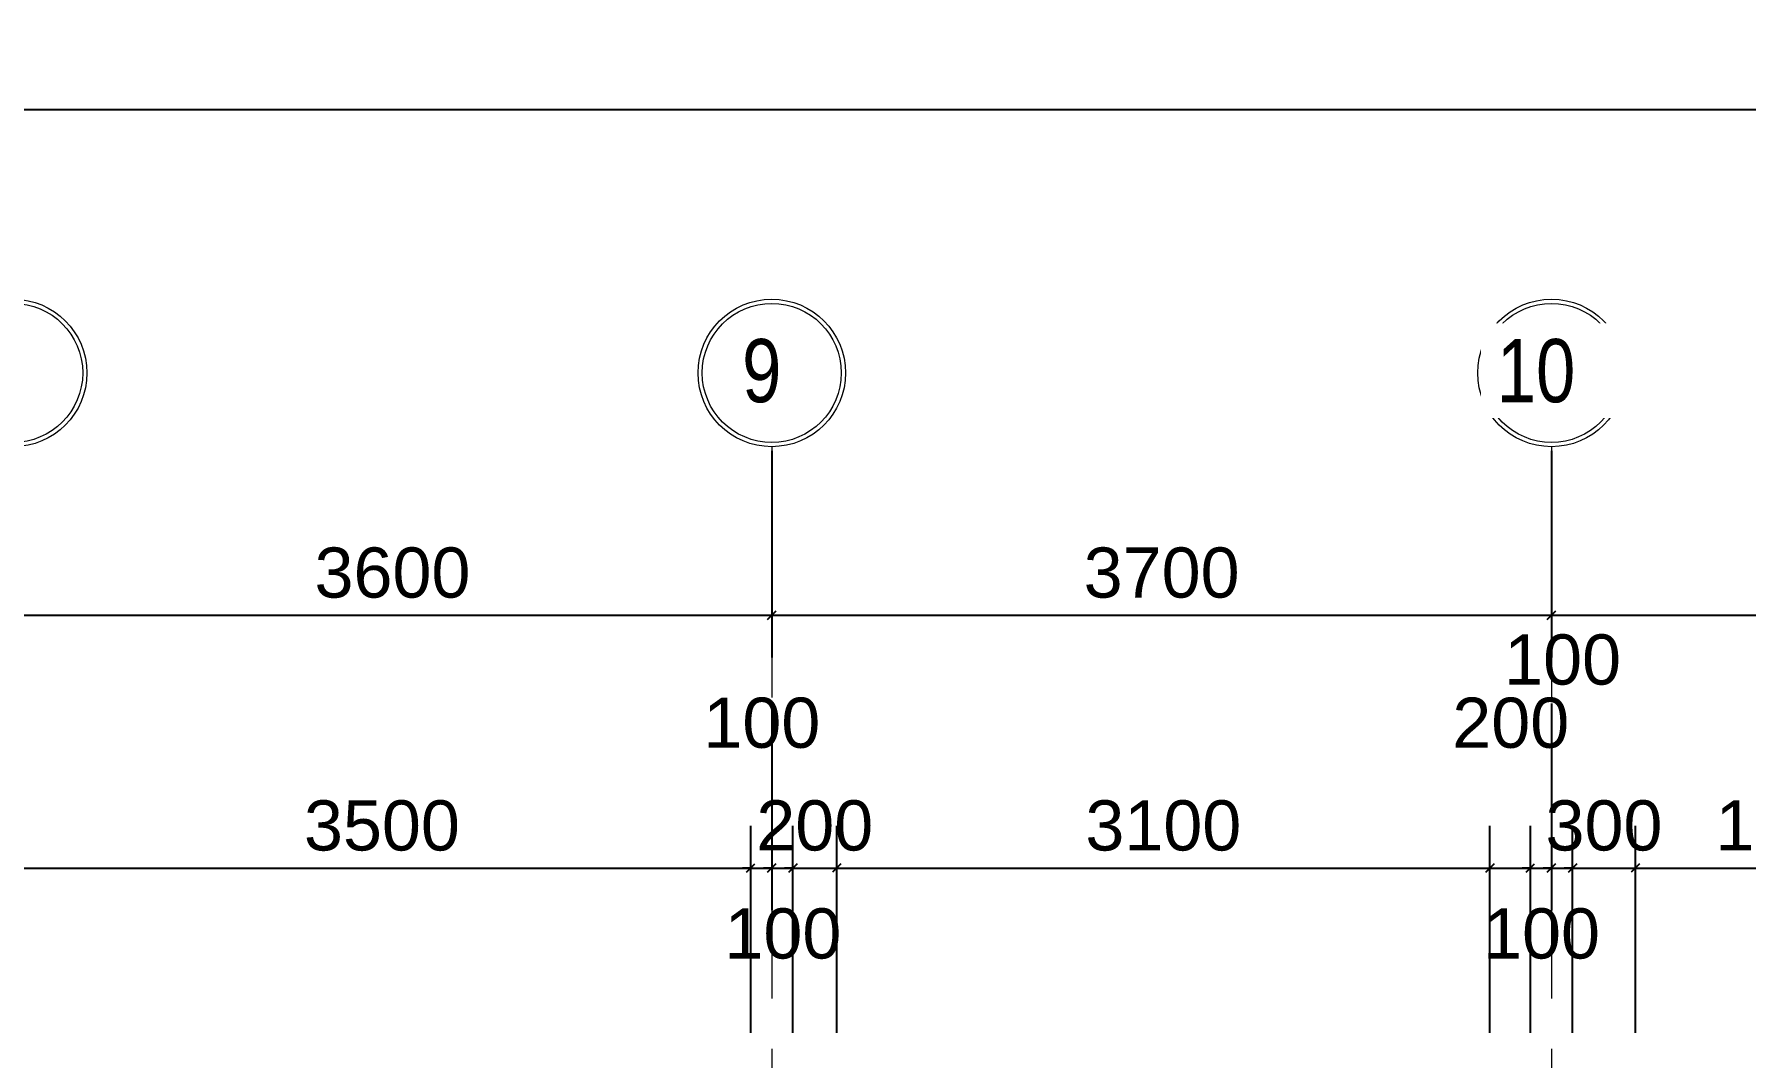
# Model space of a CAD drawing. Header units: millimetres. Extents: x -20510 to 108935, y -243239 to 20306.
# Drawn here: x 26150 to 34272, y -54900 to -50043 of the extents above; entities that cross this region are included whole.
import ezdxf

# ---------------------------------------------------------------- set-up
doc = ezdxf.new("R2010")
doc.units = ezdxf.units.MM
doc.linetypes.add('Hidden', pattern=[714.375, 476.25, -238.125])
for name, color, linetype, lineweight in [('A-ANNO-DIMS', 1, 'Continuous', 9), ('S-GRID', 1, 'Continuous', 9), ('S-GRID-IDEN', 1, 'Continuous', 9)]:
    doc.layers.add(name, color=color, linetype=linetype, lineweight=lineweight)
doc.styles.add('Arial_1', font='arial.ttf', dxfattribs={"width": 0.8, "height": 200})
doc.styles.add('Arial_5', font='arial.ttf', dxfattribs={"height": 238.125})
doc.dimstyles.new('SecretInternalLinAngDimStyle5p4736185', dxfattribs={"dimscale": 304.8, "dimtxt": 242.94927, "dimasz": 0.130208, "dimexe": 0.656168, "dimexo": 0.0625, "dimgap": 0.260417, "dimtad": 1, "dimdec": 0, "dimrnd": 100, "dimzin": 0, "dimdsep": 46, "dimtxsty": 'Arial_5', "dimblk1": 'OBLIQUE', "dimblk2": 'OBLIQUE', "dimsah": 1, "dimcen": 0.09, "dimdle": 0.492126, "dimazin": 0, "dimtfac": 1, "dimtdec": 4, "dimtix": 1, "dimtmove": 0, "dimatfit": 3, "dimfxl": 2.624672, "dimfxlon": 1, "dimtvp": 1, "dimtolj": 1, "dimtzin": 0, "dimarcsym": 2})
doc.dimstyles.new('SecretInternalLinAngDimStyle5p4736185_1', dxfattribs={"dimscale": 304.8, "dimtxt": 242.94927, "dimasz": 0.130208, "dimexe": 0.656168, "dimexo": 0.0625, "dimgap": 0.260417, "dimtad": 1, "dimdec": 0, "dimrnd": 100, "dimzin": 0, "dimdsep": 46, "dimtxsty": 'Arial_5', "dimblk1": 'OBLIQUE', "dimblk2": 'OBLIQUE', "dimsah": 1, "dimcen": 0.09, "dimdle": 0.492126, "dimazin": 0, "dimtfac": 1, "dimtdec": 4, "dimtix": 1, "dimtmove": 2, "dimatfit": 3, "dimfxl": 2.624672, "dimfxlon": 1, "dimtvp": 1, "dimtolj": 1, "dimtzin": 0, "dimarcsym": 2})

# ---------------------------------------------------------------- blocks, each defined once
blk = doc.blocks.new('Grid - TRUC  D1-102336-03_MẶT BẰNG TẦNG 3')
at = {"layer": 'S-GRID-IDEN'}
for radius in [3.5, 3.3]:
    blk.add_circle((0, 0), radius, dxfattribs=at)
blk = doc.blocks.new('_Oblique')
at = {"color": 0, "linetype": 'ByBlock', "lineweight": -2}
blk.add_line((-0.5, -0.5), (0.5, 0.5), dxfattribs=at)
blk = doc.blocks.new('DIMBLOCK46-03_MẶT BẰNG TẦNG 3')
at = {"layer": 'A-ANNO-DIMS', "color": 0, "lineweight": -2, "transparency": 16777216}
for p, q in [((550, -51180.9), (550, -50200)), ((37150, -51180.9), (37150, -50200)), ((400, -50400), (37300, -50400))]:
    blk.add_line(p, q, dxfattribs=at)
at = {"layer": 'Defpoints', "color": 0, "transparency": 16777216}
for p in [(37150, -50400), (550, -51200), (37150, -51200)]:
    blk.add_point(p, dxfattribs=at)
at = {"layer": 'A-ANNO-DIMS', "color": 0, "lineweight": -2, "transparency": 16777216, "xscale": 39.6875, "yscale": 39.6875, "zscale": 39.6875, "rotation": 180}
blk.add_blockref('_Oblique', (550, -50400), dxfattribs=at)
at = {"layer": 'A-ANNO-DIMS', "color": 0, "lineweight": -2, "transparency": 16777216, "xscale": 39.6875, "yscale": 39.6875, "zscale": 39.6875}
blk.add_blockref('_Oblique', (37150, -50400), dxfattribs=at)
at = {"layer": 'A-ANNO-DIMS', "color": 0, "transparency": 16777216, "insert": (18850, -50199), "char_height": 238.12, "width": 1098.878, "attachment_point": 5, "style": 'Arial_5'}
blk.add_mtext('\\A1;36600', dxfattribs=at)
blk = doc.blocks.new('DIMBLOCK53-03_MẶT BẰNG TẦNG 3')
at = {"layer": 'A-ANNO-DIMS', "color": 0, "lineweight": -2, "transparency": 16777216}
for p, q in [((22450, -52019.1), (22450, -53000)), ((26050, -52019.1), (26050, -53000)), ((22300, -52800), (26200, -52800))]:
    blk.add_line(p, q, dxfattribs=at)
at = {"layer": 'Defpoints', "color": 0, "transparency": 16777216}
for p in [(22450, -52000), (26050, -52000), (26050, -52800)]:
    blk.add_point(p, dxfattribs=at)
at = {"layer": 'A-ANNO-DIMS', "color": 0, "lineweight": -2, "transparency": 16777216, "xscale": 39.6875, "yscale": 39.6875, "zscale": 39.6875, "rotation": 180}
blk.add_blockref('_Oblique', (22450, -52800), dxfattribs=at)
at = {"layer": 'A-ANNO-DIMS', "color": 0, "lineweight": -2, "transparency": 16777216, "xscale": 39.6875, "yscale": 39.6875, "zscale": 39.6875}
blk.add_blockref('_Oblique', (26050, -52800), dxfattribs=at)
at = {"layer": 'A-ANNO-DIMS', "color": 0, "transparency": 16777216, "insert": (24250, -52599), "char_height": 238.12, "width": 879.103, "attachment_point": 5, "style": 'Arial_5'}
blk.add_mtext('\\A1;3600', dxfattribs=at)
blk = doc.blocks.new('DIMBLOCK54-03_MẶT BẰNG TẦNG 3')
at = {"layer": 'A-ANNO-DIMS', "color": 0, "lineweight": -2, "transparency": 16777216}
for p, q in [((26050, -52019.1), (26050, -53000)), ((29650, -52019.1), (29650, -53000)), ((25900, -52800), (29800, -52800))]:
    blk.add_line(p, q, dxfattribs=at)
at = {"layer": 'Defpoints', "color": 0, "transparency": 16777216}
for p in [(26050, -52000), (29650, -52000), (29650, -52800)]:
    blk.add_point(p, dxfattribs=at)
at = {"layer": 'A-ANNO-DIMS', "color": 0, "lineweight": -2, "transparency": 16777216, "xscale": 39.6875, "yscale": 39.6875, "zscale": 39.6875, "rotation": 180}
blk.add_blockref('_Oblique', (26050, -52800), dxfattribs=at)
at = {"layer": 'A-ANNO-DIMS', "color": 0, "lineweight": -2, "transparency": 16777216, "xscale": 39.6875, "yscale": 39.6875, "zscale": 39.6875}
blk.add_blockref('_Oblique', (29650, -52800), dxfattribs=at)
at = {"layer": 'A-ANNO-DIMS', "color": 0, "transparency": 16777216, "insert": (27850, -52599), "char_height": 238.12, "width": 879.103, "attachment_point": 5, "style": 'Arial_5'}
blk.add_mtext('\\A1;3600', dxfattribs=at)
blk = doc.blocks.new('DIMBLOCK55-03_MẶT BẰNG TẦNG 3')
at = {"layer": 'A-ANNO-DIMS', "color": 0, "lineweight": -2, "transparency": 16777216}
for p, q in [((29650, -52019.1), (29650, -53000)), ((33350, -52019.1), (33350, -53000)), ((29500, -52800), (33500, -52800))]:
    blk.add_line(p, q, dxfattribs=at)
at = {"layer": 'Defpoints', "color": 0, "transparency": 16777216}
for p in [(29650, -52000), (33350, -52000), (33350, -52800)]:
    blk.add_point(p, dxfattribs=at)
at = {"layer": 'A-ANNO-DIMS', "color": 0, "lineweight": -2, "transparency": 16777216, "xscale": 39.6875, "yscale": 39.6875, "zscale": 39.6875, "rotation": 180}
blk.add_blockref('_Oblique', (29650, -52800), dxfattribs=at)
at = {"layer": 'A-ANNO-DIMS', "color": 0, "lineweight": -2, "transparency": 16777216, "xscale": 39.6875, "yscale": 39.6875, "zscale": 39.6875}
blk.add_blockref('_Oblique', (33350, -52800), dxfattribs=at)
at = {"layer": 'A-ANNO-DIMS', "color": 0, "transparency": 16777216, "insert": (31500, -52599), "char_height": 238.12, "width": 879.103, "attachment_point": 5, "style": 'Arial_5'}
blk.add_mtext('\\A1;3700', dxfattribs=at)
blk = doc.blocks.new('DIMBLOCK56-03_MẶT BẰNG TẦNG 3')
at = {"layer": 'A-ANNO-DIMS', "color": 0, "lineweight": -2, "transparency": 16777216}
for p, q in [((33350, -52019.1), (33350, -53000)), ((37150, -52019.1), (37150, -53000)), ((33200, -52800), (37300, -52800))]:
    blk.add_line(p, q, dxfattribs=at)
at = {"layer": 'Defpoints', "color": 0, "transparency": 16777216}
for p in [(33350, -52000), (37150, -52000), (37150, -52800)]:
    blk.add_point(p, dxfattribs=at)
at = {"layer": 'A-ANNO-DIMS', "color": 0, "lineweight": -2, "transparency": 16777216, "xscale": 39.6875, "yscale": 39.6875, "zscale": 39.6875, "rotation": 180}
blk.add_blockref('_Oblique', (33350, -52800), dxfattribs=at)
at = {"layer": 'A-ANNO-DIMS', "color": 0, "lineweight": -2, "transparency": 16777216, "xscale": 39.6875, "yscale": 39.6875, "zscale": 39.6875}
blk.add_blockref('_Oblique', (37150, -52800), dxfattribs=at)
at = {"layer": 'A-ANNO-DIMS', "color": 0, "transparency": 16777216, "insert": (35250, -52599), "char_height": 238.12, "width": 879.103, "attachment_point": 5, "style": 'Arial_5'}
blk.add_mtext('\\A1;3800', dxfattribs=at)
blk = doc.blocks.new('DIMBLOCK68-03_MẶT BẰNG TẦNG 3')
at = {"layer": 'A-ANNO-DIMS', "color": 0, "lineweight": -2, "transparency": 16777216}
for p, q in [((22450, -53219.1), (22450, -54200)), ((26050, -53219.1), (26050, -54200)), ((22300, -54000), (26200, -54000))]:
    blk.add_line(p, q, dxfattribs=at)
at = {"layer": 'Defpoints', "color": 0, "transparency": 16777216}
for p in [(22450, -53200), (26050, -53200), (26050, -54000)]:
    blk.add_point(p, dxfattribs=at)
at = {"layer": 'A-ANNO-DIMS', "color": 0, "lineweight": -2, "transparency": 16777216, "xscale": 39.6875, "yscale": 39.6875, "zscale": 39.6875, "rotation": 180}
blk.add_blockref('_Oblique', (22450, -54000), dxfattribs=at)
at = {"layer": 'A-ANNO-DIMS', "color": 0, "lineweight": -2, "transparency": 16777216, "xscale": 39.6875, "yscale": 39.6875, "zscale": 39.6875}
blk.add_blockref('_Oblique', (26050, -54000), dxfattribs=at)
at = {"layer": 'A-ANNO-DIMS', "color": 0, "transparency": 16777216, "insert": (24250, -53799), "char_height": 238.12, "width": 879.103, "attachment_point": 5, "style": 'Arial_5'}
blk.add_mtext('\\A1;3600', dxfattribs=at)
blk = doc.blocks.new('DIMBLOCK69-03_MẶT BẰNG TẦNG 3')
at = {"layer": 'A-ANNO-DIMS', "color": 0, "lineweight": -2, "transparency": 16777216}
for p, q in [((26050, -53219.1), (26050, -54200)), ((29550, -54780.9), (29550, -53800)), ((25900, -54000), (29700, -54000))]:
    blk.add_line(p, q, dxfattribs=at)
at = {"layer": 'Defpoints', "color": 0, "transparency": 16777216}
for p in [(26050, -53200), (29550, -54000), (29550, -54800)]:
    blk.add_point(p, dxfattribs=at)
at = {"layer": 'A-ANNO-DIMS', "color": 0, "lineweight": -2, "transparency": 16777216, "xscale": 39.6875, "yscale": 39.6875, "zscale": 39.6875, "rotation": 180}
blk.add_blockref('_Oblique', (26050, -54000), dxfattribs=at)
at = {"layer": 'A-ANNO-DIMS', "color": 0, "lineweight": -2, "transparency": 16777216, "xscale": 39.6875, "yscale": 39.6875, "zscale": 39.6875}
blk.add_blockref('_Oblique', (29550, -54000), dxfattribs=at)
at = {"layer": 'A-ANNO-DIMS', "color": 0, "transparency": 16777216, "insert": (27800, -53799), "char_height": 238.12, "width": 879.103, "attachment_point": 5, "style": 'Arial_5'}
blk.add_mtext('\\A1;3500', dxfattribs=at)
blk = doc.blocks.new('DIMBLOCK70-03_MẶT BẰNG TẦNG 3')
at = {"layer": 'A-ANNO-DIMS', "color": 0, "lineweight": -2, "transparency": 16777216}
for p, q in [((29650, -53219.1), (29650, -54200)), ((29550, -54780.9), (29550, -53800)), ((29550, -54000), (29510.3, -54000)), ((29550, -54000), (29650, -54000)), ((29650, -54000), (29689.7, -54000))]:
    blk.add_line(p, q, dxfattribs=at)
at = {"layer": 'Defpoints', "color": 0, "transparency": 16777216}
for p in [(29650, -53200), (29650, -54000), (29550, -54800)]:
    blk.add_point(p, dxfattribs=at)
at = {"layer": 'A-ANNO-DIMS', "color": 0, "lineweight": -2, "transparency": 16777216, "xscale": 39.6875, "yscale": 39.6875, "zscale": 39.6875}
blk.add_blockref('_Oblique', (29550, -54000), dxfattribs=at)
at = {"layer": 'A-ANNO-DIMS', "color": 0, "lineweight": -2, "transparency": 16777216, "xscale": 39.6875, "yscale": 39.6875, "zscale": 39.6875, "rotation": 180}
blk.add_blockref('_Oblique', (29650, -54000), dxfattribs=at)
at = {"layer": 'A-ANNO-DIMS', "color": 0, "transparency": 16777216, "insert": (29325.3, -53190.9), "char_height": 238.12, "width": 659.327, "attachment_point": 1, "line_spacing_factor": 0.941778, "style": 'Arial_5'}
blk.add_mtext('\\A1;100', dxfattribs=at)
blk = doc.blocks.new('DIMBLOCK71-03_MẶT BẰNG TẦNG 3')
at = {"layer": 'A-ANNO-DIMS', "color": 0, "lineweight": -2, "transparency": 16777216}
for p, q in [((29650, -53219.1), (29650, -54200)), ((29750, -54780.9), (29750, -53800)), ((29650, -54000), (29610.3, -54000)), ((29650, -54000), (29750, -54000)), ((29750, -54000), (29789.7, -54000))]:
    blk.add_line(p, q, dxfattribs=at)
at = {"layer": 'Defpoints', "color": 0, "transparency": 16777216}
for p in [(29650, -53200), (29750, -54000), (29750, -54800)]:
    blk.add_point(p, dxfattribs=at)
at = {"layer": 'A-ANNO-DIMS', "color": 0, "lineweight": -2, "transparency": 16777216, "xscale": 39.6875, "yscale": 39.6875, "zscale": 39.6875}
blk.add_blockref('_Oblique', (29650, -54000), dxfattribs=at)
at = {"layer": 'A-ANNO-DIMS', "color": 0, "lineweight": -2, "transparency": 16777216, "xscale": 39.6875, "yscale": 39.6875, "zscale": 39.6875, "rotation": 180}
blk.add_blockref('_Oblique', (29750, -54000), dxfattribs=at)
at = {"layer": 'A-ANNO-DIMS', "color": 0, "transparency": 16777216, "insert": (29425.3, -54190.9), "char_height": 238.12, "width": 659.327, "attachment_point": 1, "line_spacing_factor": 0.941778, "style": 'Arial_5'}
blk.add_mtext('\\A1;100', dxfattribs=at)
blk = doc.blocks.new('DIMBLOCK72-03_MẶT BẰNG TẦNG 3')
at = {"layer": 'A-ANNO-DIMS', "color": 0, "lineweight": -2, "transparency": 16777216}
for p, q in [((29750, -54780.9), (29750, -53800)), ((29958, -54780.9), (29958, -53800)), ((29750, -54000), (29710.3, -54000)), ((29750, -54000), (29958, -54000)), ((29958, -54000), (29997.7, -54000))]:
    blk.add_line(p, q, dxfattribs=at)
at = {"layer": 'Defpoints', "color": 0, "transparency": 16777216}
for p in [(29958, -54000), (29750, -54800), (29958, -54800)]:
    blk.add_point(p, dxfattribs=at)
at = {"layer": 'A-ANNO-DIMS', "color": 0, "lineweight": -2, "transparency": 16777216, "xscale": 39.6875, "yscale": 39.6875, "zscale": 39.6875}
blk.add_blockref('_Oblique', (29750, -54000), dxfattribs=at)
at = {"layer": 'A-ANNO-DIMS', "color": 0, "lineweight": -2, "transparency": 16777216, "xscale": 39.6875, "yscale": 39.6875, "zscale": 39.6875, "rotation": 180}
blk.add_blockref('_Oblique', (29958, -54000), dxfattribs=at)
at = {"layer": 'A-ANNO-DIMS', "color": 0, "transparency": 16777216, "insert": (29854, -53799), "char_height": 238.12, "width": 659.327, "attachment_point": 5, "style": 'Arial_5'}
blk.add_mtext('\\A1;200', dxfattribs=at)
blk = doc.blocks.new('DIMBLOCK73-03_MẶT BẰNG TẦNG 3')
at = {"layer": 'A-ANNO-DIMS', "color": 0, "lineweight": -2, "transparency": 16777216}
for p, q in [((29958, -54780.9), (29958, -53800)), ((33058, -54780.9), (33058, -53800)), ((29808, -54000), (33208, -54000))]:
    blk.add_line(p, q, dxfattribs=at)
at = {"layer": 'Defpoints', "color": 0, "transparency": 16777216}
for p in [(33058, -54000), (29958, -54800), (33058, -54800)]:
    blk.add_point(p, dxfattribs=at)
at = {"layer": 'A-ANNO-DIMS', "color": 0, "lineweight": -2, "transparency": 16777216, "xscale": 39.6875, "yscale": 39.6875, "zscale": 39.6875, "rotation": 180}
blk.add_blockref('_Oblique', (29958, -54000), dxfattribs=at)
at = {"layer": 'A-ANNO-DIMS', "color": 0, "lineweight": -2, "transparency": 16777216, "xscale": 39.6875, "yscale": 39.6875, "zscale": 39.6875}
blk.add_blockref('_Oblique', (33058, -54000), dxfattribs=at)
at = {"layer": 'A-ANNO-DIMS', "color": 0, "transparency": 16777216, "insert": (31508, -53799), "char_height": 238.12, "width": 879.103, "attachment_point": 5, "style": 'Arial_5'}
blk.add_mtext('\\A1;3100', dxfattribs=at)
blk = doc.blocks.new('DIMBLOCK74-03_MẶT BẰNG TẦNG 3')
at = {"layer": 'A-ANNO-DIMS', "color": 0, "lineweight": -2, "transparency": 16777216}
for p, q in [((33058, -54780.9), (33058, -53800)), ((33250, -54780.9), (33250, -53800)), ((32908, -54000), (33400, -54000))]:
    blk.add_line(p, q, dxfattribs=at)
at = {"layer": 'Defpoints', "color": 0, "transparency": 16777216}
for p in [(33250, -54000), (33058, -54800), (33250, -54800)]:
    blk.add_point(p, dxfattribs=at)
at = {"layer": 'A-ANNO-DIMS', "color": 0, "lineweight": -2, "transparency": 16777216, "xscale": 39.6875, "yscale": 39.6875, "zscale": 39.6875, "rotation": 180}
blk.add_blockref('_Oblique', (33058, -54000), dxfattribs=at)
at = {"layer": 'A-ANNO-DIMS', "color": 0, "lineweight": -2, "transparency": 16777216, "xscale": 39.6875, "yscale": 39.6875, "zscale": 39.6875}
blk.add_blockref('_Oblique', (33250, -54000), dxfattribs=at)
at = {"layer": 'A-ANNO-DIMS', "color": 0, "transparency": 16777216, "insert": (32879.3, -53190.9), "char_height": 238.12, "width": 659.327, "attachment_point": 1, "line_spacing_factor": 0.941778, "style": 'Arial_5'}
blk.add_mtext('\\A1;200', dxfattribs=at)
blk = doc.blocks.new('DIMBLOCK75-03_MẶT BẰNG TẦNG 3')
at = {"layer": 'A-ANNO-DIMS', "color": 0, "lineweight": -2, "transparency": 16777216}
for p, q in [((33350, -53219.1), (33350, -54200)), ((33250, -54780.9), (33250, -53800)), ((33250, -54000), (33210.3, -54000)), ((33250, -54000), (33350, -54000)), ((33350, -54000), (33389.7, -54000))]:
    blk.add_line(p, q, dxfattribs=at)
at = {"layer": 'Defpoints', "color": 0, "transparency": 16777216}
for p in [(33350, -53200), (33350, -54000), (33250, -54800)]:
    blk.add_point(p, dxfattribs=at)
at = {"layer": 'A-ANNO-DIMS', "color": 0, "lineweight": -2, "transparency": 16777216, "xscale": 39.6875, "yscale": 39.6875, "zscale": 39.6875}
blk.add_blockref('_Oblique', (33250, -54000), dxfattribs=at)
at = {"layer": 'A-ANNO-DIMS', "color": 0, "lineweight": -2, "transparency": 16777216, "xscale": 39.6875, "yscale": 39.6875, "zscale": 39.6875, "rotation": 180}
blk.add_blockref('_Oblique', (33350, -54000), dxfattribs=at)
at = {"layer": 'A-ANNO-DIMS', "color": 0, "transparency": 16777216, "insert": (33025.3, -54190.9), "char_height": 238.12, "width": 659.327, "attachment_point": 1, "line_spacing_factor": 0.941778, "style": 'Arial_5'}
blk.add_mtext('\\A1;100', dxfattribs=at)
blk = doc.blocks.new('DIMBLOCK76-03_MẶT BẰNG TẦNG 3')
at = {"layer": 'A-ANNO-DIMS', "color": 0, "lineweight": -2, "transparency": 16777216}
for p, q in [((33350, -53219.1), (33350, -54200)), ((33450, -54780.9), (33450, -53800)), ((33350, -54000), (33310.3, -54000)), ((33350, -54000), (33450, -54000)), ((33450, -54000), (33489.7, -54000))]:
    blk.add_line(p, q, dxfattribs=at)
at = {"layer": 'Defpoints', "color": 0, "transparency": 16777216}
for p in [(33350, -53200), (33450, -54000), (33450, -54800)]:
    blk.add_point(p, dxfattribs=at)
at = {"layer": 'A-ANNO-DIMS', "color": 0, "lineweight": -2, "transparency": 16777216, "xscale": 39.6875, "yscale": 39.6875, "zscale": 39.6875}
blk.add_blockref('_Oblique', (33350, -54000), dxfattribs=at)
at = {"layer": 'A-ANNO-DIMS', "color": 0, "lineweight": -2, "transparency": 16777216, "xscale": 39.6875, "yscale": 39.6875, "zscale": 39.6875, "rotation": 180}
blk.add_blockref('_Oblique', (33450, -54000), dxfattribs=at)
at = {"layer": 'A-ANNO-DIMS', "color": 0, "transparency": 16777216, "insert": (33125.3, -52890.9), "char_height": 238.12, "width": 659.327, "attachment_point": 1, "line_spacing_factor": 0.941778, "style": 'Arial_5'}
blk.add_mtext('\\A1;100', dxfattribs=at)
blk = doc.blocks.new('DIMBLOCK77-03_MẶT BẰNG TẦNG 3')
at = {"layer": 'A-ANNO-DIMS', "color": 0, "lineweight": -2, "transparency": 16777216}
for p, q in [((33450, -54780.9), (33450, -53800)), ((33748, -54780.9), (33748, -53800)), ((33450, -54000), (33410.3, -54000)), ((33450, -54000), (33748, -54000)), ((33748, -54000), (33787.7, -54000))]:
    blk.add_line(p, q, dxfattribs=at)
at = {"layer": 'Defpoints', "color": 0, "transparency": 16777216}
for p in [(33748, -54000), (33450, -54800), (33748, -54800)]:
    blk.add_point(p, dxfattribs=at)
at = {"layer": 'A-ANNO-DIMS', "color": 0, "lineweight": -2, "transparency": 16777216, "xscale": 39.6875, "yscale": 39.6875, "zscale": 39.6875}
blk.add_blockref('_Oblique', (33450, -54000), dxfattribs=at)
at = {"layer": 'A-ANNO-DIMS', "color": 0, "lineweight": -2, "transparency": 16777216, "xscale": 39.6875, "yscale": 39.6875, "zscale": 39.6875, "rotation": 180}
blk.add_blockref('_Oblique', (33748, -54000), dxfattribs=at)
at = {"layer": 'A-ANNO-DIMS', "color": 0, "transparency": 16777216, "insert": (33599, -53799), "char_height": 238.12, "width": 659.327, "attachment_point": 5, "style": 'Arial_5'}
blk.add_mtext('\\A1;300', dxfattribs=at)
blk = doc.blocks.new('DIMBLOCK78-03_MẶT BẰNG TẦNG 3')
at = {"layer": 'A-ANNO-DIMS', "color": 0, "lineweight": -2, "transparency": 16777216}
for p, q in [((33748, -54780.9), (33748, -53800)), ((35248, -54780.9), (35248, -53800)), ((33598, -54000), (35398, -54000))]:
    blk.add_line(p, q, dxfattribs=at)
at = {"layer": 'Defpoints', "color": 0, "transparency": 16777216}
for p in [(35248, -54000), (33748, -54800), (35248, -54800)]:
    blk.add_point(p, dxfattribs=at)
at = {"layer": 'A-ANNO-DIMS', "color": 0, "lineweight": -2, "transparency": 16777216, "xscale": 39.6875, "yscale": 39.6875, "zscale": 39.6875, "rotation": 180}
blk.add_blockref('_Oblique', (33748, -54000), dxfattribs=at)
at = {"layer": 'A-ANNO-DIMS', "color": 0, "lineweight": -2, "transparency": 16777216, "xscale": 39.6875, "yscale": 39.6875, "zscale": 39.6875}
blk.add_blockref('_Oblique', (35248, -54000), dxfattribs=at)
at = {"layer": 'A-ANNO-DIMS', "color": 0, "transparency": 16777216, "insert": (34498, -53799), "char_height": 238.12, "width": 879.103, "attachment_point": 5, "style": 'Arial_5'}
blk.add_mtext('\\A1;1500', dxfattribs=at)

msp = doc.modelspace()

# ---------------------------------------------------------------- linework, layer by layer
at = {"layer": 'S-GRID', "linetype": 'Hidden'}
for p, q in [((29650, -52000), (29650, -73000)), ((33350, -52000), (33350, -73000))]:
    msp.add_line(p, q, dxfattribs=at)

# ---------------------------------------------------------------- block references
at = {"layer": 'S-GRID-IDEN', "xscale": 99.99999999999991, "yscale": 99.99999999999991, "zscale": 99.99999999999991, "rotation": 180}
for p in [(26050, -51650), (29650, -51650), (33350, -51650)]:
    msp.add_blockref('Grid - TRUC  D1-102336-03_MẶT BẰNG TẦNG 3', p, dxfattribs=at)

# ---------------------------------------------------------------- dimensions: what is measured, and where the dimension line sits
at = {"layer": 'A-ANNO-DIMS'}
for base, p1, p2, override, picture, middle in [((37150, -50400), (550, -51200), (37150, -51200), {"dimpost": '<>', "dimfxl": 36600}, 'DIMBLOCK46-03_MẶT BẰNG TẦNG 3', (18850, -50199)), ((26050, -52800), (22450, -52000), (26050, -52000), {"dimpost": '<>', "dimfxl": 3600}, 'DIMBLOCK53-03_MẶT BẰNG TẦNG 3', (24250, -52599)), ((29650, -52800), (26050, -52000), (29650, -52000), {"dimpost": '<>', "dimfxl": 3600}, 'DIMBLOCK54-03_MẶT BẰNG TẦNG 3', (27850, -52599)), ((33350, -52800), (29650, -52000), (33350, -52000), {"dimpost": '<>', "dimfxl": 3700}, 'DIMBLOCK55-03_MẶT BẰNG TẦNG 3', (31500, -52599)), ((37150, -52800), (33350, -52000), (37150, -52000), {"dimpost": '<>', "dimfxl": 3800}, 'DIMBLOCK56-03_MẶT BẰNG TẦNG 3', (35250, -52599)), ((26050, -54000), (22450, -53200), (26050, -53200), {"dimpost": '<>', "dimfxl": 3600}, 'DIMBLOCK68-03_MẶT BẰNG TẦNG 3', (24250, -53799)), ((29550, -54000), (26050, -53200), (29550, -54800), {"dimpost": '<>', "dimfxl": 3848.376281}, 'DIMBLOCK69-03_MẶT BẰNG TẦNG 3', (27800, -53799)), ((29958, -54000), (29750, -54800), (29958, -54800), {"dimpost": '<>', "dimfxl": 208.004805}, 'DIMBLOCK72-03_MẶT BẰNG TẦNG 3', (29854, -53799)), ((33058, -54000), (29958, -54800), (33058, -54800), {"dimpost": '<>', "dimfxl": 3100}, 'DIMBLOCK73-03_MẶT BẰNG TẦNG 3', (31508, -53799)), ((33748, -54000), (33450, -54800), (33748, -54800), {"dimpost": '<>', "dimfxl": 298.004805}, 'DIMBLOCK77-03_MẶT BẰNG TẦNG 3', (33599, -53799)), ((35248, -54000), (33748, -54800), (35248, -54800), {"dimpost": '<>', "dimfxl": 1500}, 'DIMBLOCK78-03_MẶT BẰNG TẦNG 3', (34498, -53799))]:
    dim = msp.add_linear_dim(base=base, p1=p1, p2=p2, dimstyle='SecretInternalLinAngDimStyle5p4736185', override=override, dxfattribs=at)
    dim.commit()
    dim.dimension.update_dxf_attribs({"geometry": picture, "text_midpoint": middle})
for base, p1, p2, override, picture, middle in [((33450, -54000), (33350, -53200), (33450, -54800), {"dimpost": '<>', "dimfxl": 1603.121954}, 'DIMBLOCK76-03_MẶT BẰNG TẦNG 3', (33454.9, -53049.6)), ((29650, -54000), (29550, -54800), (29650, -53200), {"dimpost": '<>', "dimfxl": 1603.121954}, 'DIMBLOCK70-03_MẶT BẰNG TẦNG 3', (29654.9, -53349.6)), ((33250, -54000), (33058, -54800), (33250, -54800), {"dimpost": '<>', "dimfxl": 191.995195}, 'DIMBLOCK74-03_MẶT BẰNG TẦNG 3', (33208.9, -53349.6)), ((29750, -54000), (29650, -53200), (29750, -54800), {"dimpost": '<>', "dimfxl": 1603.121954}, 'DIMBLOCK71-03_MẶT BẰNG TẦNG 3', (29754.9, -54349.6)), ((33350, -54000), (33250, -54800), (33350, -53200), {"dimpost": '<>', "dimfxl": 1603.121954}, 'DIMBLOCK75-03_MẶT BẰNG TẦNG 3', (33354.9, -54349.6))]:
    dim = msp.add_linear_dim(base=base, p1=p1, p2=p2, dimstyle='SecretInternalLinAngDimStyle5p4736185_1', override=override, dxfattribs=at)
    dim.commit()
    dim.dimension.update_dxf_attribs({"geometry": picture, "text_midpoint": middle, "dimtype": 160})

# ---------------------------------------------------------------- next in the draw order: texts
at = {"layer": 'S-GRID-IDEN', "char_height": 300, "attachment_point": 1, "style": 'Arial_1', "bg_fill": 3, "box_fill_scale": 1.25, "bg_fill_color": 9, "bg_fill_true_color": 13158600, "bg_fill_transparency": 0}
for s, insert, width in [('8', (25909.2, -51489.2), 288.607), ('9', (29509.2, -51489.2), 288.607), ('10', (33090.2, -51489.2), 577.215)]:
    msp.add_mtext(s, dxfattribs=dict(at, insert=insert, width=width))

doc.saveas('drawing.dxf')
